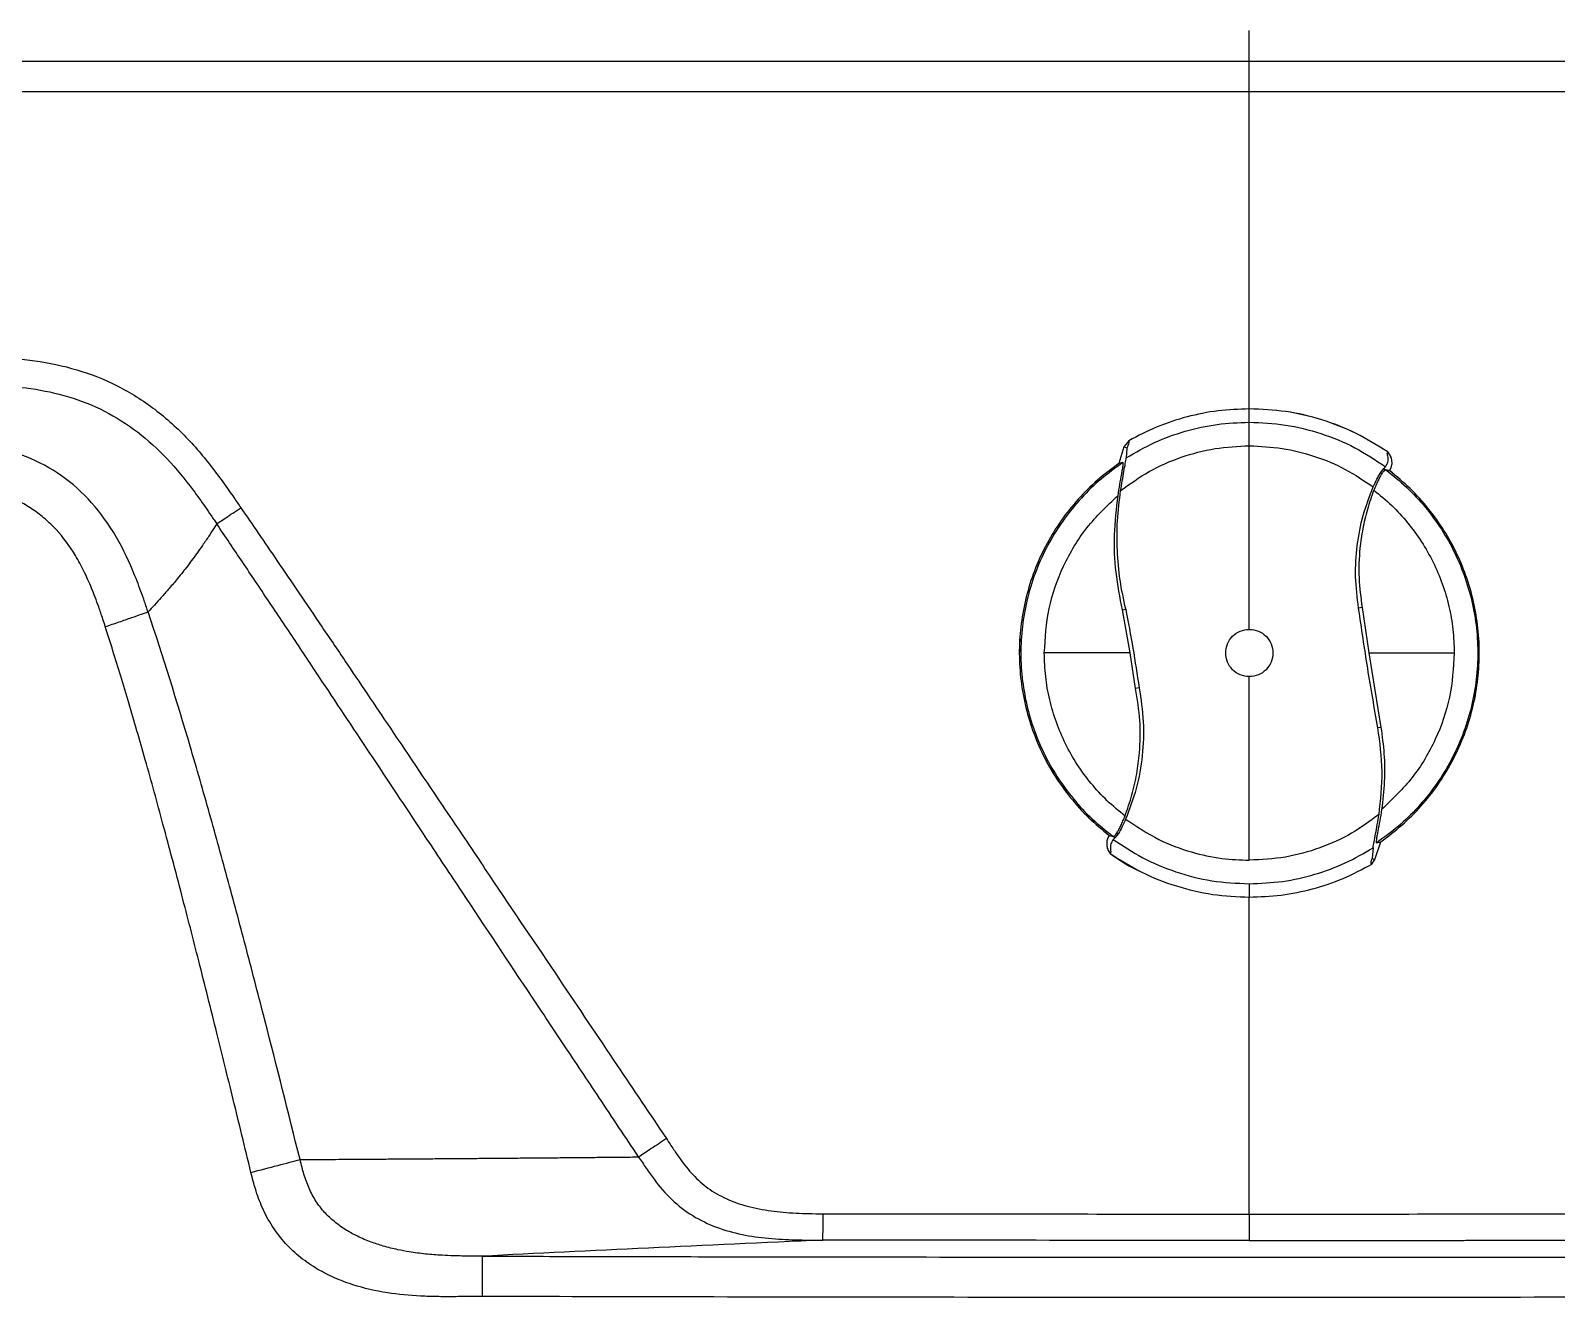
# Model space of a CAD drawing. Extents: x -50 to 28, y -10 to 124.
# Drawn here: x -18.03 to -9.83, y 3.08 to 9.88 of the extents above; entities that cross this region are included whole.
import ezdxf

# ---------------------------------------------------------------- set-up
doc = ezdxf.new("R2010")
doc.units = 0
doc.header["$MEASUREMENT"] = 0
doc.layers.add('GEOMETRY', color=2, linetype='Continuous', lineweight=25)

# ---------------------------------------------------------------- blocks, each defined once
blk = doc.blocks.new('2026 EXCURSION-ENTICE')
at = {"layer": 'GEOMETRY'}
for p, q in [((0, -69.2112), (-13.2813, -69.2111)), ((12.8116, -69.2112), (0, -69.2111)), ((0, -69.3742), (-13.2813, -69.3742)), ((12.8116, -69.3742), (0, -69.3742)), ((0, -71.0758), (0, -69.3742)), ((-0.6742, -71.2797), (-0.7012, -71.3698)), ((-0.6742, -71.2797), (-0.7012, -71.3698)), ((-0.6742, -71.2797), (-0.7012, -71.3698)), ((-0.6474, -71.2468), (-0.6742, -71.2797)), ((-0.6474, -71.2468), (-0.6742, -71.2797)), ((-0.6474, -71.2468), (-0.6742, -71.2797)), ((-0.658, -71.2868), (-0.6742, -71.2797)), ((-0.658, -71.2868), (-0.6611, -71.3385)), ((-0.6784, -71.3643), (-0.7012, -71.3698)), ((0.7039, -71.4194), (0.7224, -71.3967)), ((0.7119, -71.4231), (0.7039, -71.4194)), ((0.7317, -71.3865), (0.7224, -71.3967)), ((0.7224, -71.3967), (0.7306, -71.4033)), ((0.7331, -71.4028), (0.7306, -71.4033)), ((0.7541, -71.4084), (0.7331, -71.4028)), ((-0.6812, -72.1544), (-0.6636, -72.1507)), ((-0.6404, -72.3864), (-0.6812, -72.1544)), ((0.6058, -72.1428), (0.5869, -72.1458)), ((0.6058, -72.1428), (0.6423, -72.3864)), ((-0.6404, -72.3864), (-1.1008, -72.3864)), ((-0.6109, -72.5763), (-0.6404, -72.3864)), ((0.6423, -72.3864), (0.7067, -72.7857)), ((0.6423, -72.3864), (1.1007, -72.3864)), ((-0.5918, -72.573), (-0.6109, -72.5763)), ((0.7067, -72.7857), (0.6905, -72.7884)), ((-0.7524, -73.3658), (-0.7312, -73.3715)), ((-0.7311, -73.3716), (-0.7312, -73.3715)), ((-0.722, -73.379), (-0.7311, -73.3716)), ((-0.7302, -73.3875), (-0.722, -73.379)), ((-0.7025, -73.3553), (-0.722, -73.379)), ((-0.7105, -73.3515), (-0.7025, -73.3553)), ((0.6748, -73.4958), (0.7055, -73.4001)), ((0.6748, -73.4958), (0.7055, -73.4001)), ((0.6748, -73.4958), (0.7055, -73.4001)), ((0.6824, -73.4059), (0.7055, -73.4001)), ((0.6574, -73.5203), (0.6748, -73.4958)), ((0.6574, -73.5203), (0.6748, -73.4958)), ((0.6574, -73.5203), (0.6748, -73.4958)), ((0.6644, -73.4323), (0.6599, -73.4893)), ((0.6599, -73.4893), (0.6748, -73.4958)), ((0, -75.3987), (0, -73.6971))]:
    blk.add_line(p, q, dxfattribs=at)
for points, knots in [([(36.859, -38.9849), (36.859, -39.1601), (36.8591, -39.5103), (36.8593, -40.039), (36.8594, -40.5966), (36.8592, -41.3762), (36.8582, -42.3506), (36.8546, -43.9082), (36.8459, -45.8228), (36.8211, -48.9716), (36.7687, -52.8028), (36.6782, -56.6739), (36.5793, -59.6826), (36.498, -61.6773), (36.4198, -63.3015), (36.3532, -64.5225), (36.2863, -65.6052), (36.2128, -66.6603), (36.1256, -67.7452), (36.0353, -68.704), (35.9702, -69.3147), (35.938, -69.6017), (35.9245, -69.72), (35.9134, -69.8153), (35.9044, -69.8922), (35.8957, -69.9652), (35.8668, -70.2043), (35.7959, -70.6027), (35.6624, -71.0661), (35.5275, -71.4268), (35.4124, -71.6919), (35.2839, -71.9507), (35.0948, -72.2862), (34.8262, -72.6867), (34.4561, -73.1312), (34.0419, -73.5351), (33.5881, -73.894), (33.0997, -74.204), (32.5818, -74.4619), (32.1302, -74.6311), (31.7601, -74.7379), (31.5256, -74.7926), (31.3365, -74.829), (31.2181, -74.8487), (31.1227, -74.8626), (31.0568, -74.8714), (30.9851, -74.8801), (30.8422, -74.897), (30.6224, -74.9225), (30.2429, -74.9647), (29.7647, -75.0147), (29.1928, -75.0698), (28.6148, -75.1212), (27.8626, -75.1829), (26.8993, -75.2532), (25.7598, -75.3251), (24.5917, -75.3901), (22.8776, -75.4755), (20.5076, -75.5731), (17.4277, -75.6693), (14.5384, -75.7352), (11.889, -75.7797), (10.0384, -75.8028), (8.5327, -75.8173), (7.4415, -75.826), (6.2733, -75.8332), (4.7452, -75.8399), (3.2084, -75.8437), (1.6666, -75.8458), (0.4924, -75.8466), (-0.6922, -75.8465), (-1.8657, -75.8457), (-3.0039, -75.844), (-3.7508, -75.8421), (-4.1184, -75.8412)], [0, 0, 0, 0, 0.007135, 0.014269, 0.02154, 0.029849, 0.046032, 0.061236, 0.093305, 0.124037, 0.189519, 0.249403, 0.281787, 0.312156, 0.330735, 0.348033, 0.361973, 0.37493, 0.391119, 0.406315, 0.414161, 0.41614, 0.418084, 0.419011, 0.420045, 0.421239, 0.422007, 0.429856, 0.437694, 0.441616, 0.445539, 0.449461, 0.453383, 0.461225, 0.469067, 0.476909, 0.484751, 0.492594, 0.500437, 0.50828, 0.512202, 0.516124, 0.518085, 0.520047, 0.521015, 0.52201, 0.522757, 0.523955, 0.527873, 0.531772, 0.53951, 0.547462, 0.55518, 0.563151, 0.578208, 0.59453, 0.609664, 0.62587, 0.664452, 0.706296, 0.751407, 0.782189, 0.814248, 0.826805, 0.843537, 0.858702, 0.8744, 0.905792, 0.921312, 0.937214, 0.953632, 0.969569, 0.985025, 1, 1, 1, 1]), ([(-4.1178, -75.6249), (-3.9253, -75.6254), (-3.7327, -75.6259), (-3.3474, -75.6268), (-3.1547, -75.6272), (-2.7691, -75.6279), (-2.5763, -75.6282), (-2.1908, -75.6288), (-1.9982, -75.629), (-1.0354, -75.6301), (-0.2652, -75.6303), (0.6975, -75.6301), (0.8901, -75.63), (1.2752, -75.6297), (1.4677, -75.6296), (1.853, -75.6292), (2.0459, -75.629), (2.4322, -75.6284), (2.6255, -75.6281), (3.0115, -75.6274), (3.2041, -75.6271), (3.5891, -75.6262), (3.7817, -75.6258), (4.3593, -75.6243), (4.7442, -75.6231), (5.3224, -75.6209), (5.5151, -75.6201), (5.9002, -75.6184), (6.0927, -75.6175), (6.4777, -75.6154), (6.6703, -75.6143), (6.959, -75.6126), (7.0553, -75.6119), (7.1756, -75.6111), (7.1998, -75.611), (7.2466, -75.6107), (7.2692, -75.6105), (7.3117, -75.6102), (7.3316, -75.6101), (7.3686, -75.6098), (7.3856, -75.6097), (7.4334, -75.6094), (7.4606, -75.6092), (7.5148, -75.6088), (7.542, -75.6086), (7.59, -75.6082), (7.6071, -75.6081), (7.6442, -75.6078), (7.6641, -75.6077), (7.7068, -75.6074), (7.7294, -75.6072), (7.7764, -75.6068), (7.8006, -75.6067), (8.0172, -75.605), (8.2097, -75.6034), (8.7872, -75.5985), (9.1723, -75.5948), (10.3279, -75.5828), (11.0987, -75.5732), (12.6407, -75.5507), (13.4118, -75.5378), (14.9534, -75.5081), (15.7237, -75.4914), (17.2635, -75.4535), (18.033, -75.4324), (19.5719, -75.385), (20.3412, -75.3587), (21.495, -75.3146), (21.8796, -75.2991), (22.6482, -75.2664), (23.032, -75.2492), (23.6077, -75.222), (23.7997, -75.2127), (24.1837, -75.1936), (24.3759, -75.1837), (24.664, -75.1686), (24.7596, -75.1635), (24.9504, -75.1531), (25.0459, -75.1479), (25.2378, -75.1372), (25.3339, -75.1318), (25.5259, -75.1208), (25.6219, -75.1152), (26.4857, -75.064), (27.2529, -75.0129), (28.4019, -74.9222), (28.7847, -74.8896), (29.3583, -74.8365), (29.5494, -74.8181), (29.836, -74.7893), (29.9792, -74.7747), (30.1462, -74.757), (30.2297, -74.7481), (30.2655, -74.7442), (30.2894, -74.7416), (30.3014, -74.7403), (30.325, -74.7377), (30.3361, -74.7365), (30.3529, -74.7347), (30.3643, -74.7334), (30.3762, -74.7321), (30.406, -74.7288), (30.4299, -74.7262), (30.5017, -74.7182), (30.5493, -74.7129), (30.6447, -74.7021), (30.6923, -74.6966), (30.7878, -74.6855), (30.8355, -74.68), (30.8951, -74.6729), (30.9071, -74.6715), (30.9305, -74.6687), (30.942, -74.6674), (30.9652, -74.6646), (30.977, -74.6632), (31.0004, -74.6604), (31.012, -74.6589), (31.0467, -74.6545), (31.0696, -74.6515), (31.1154, -74.6451), (31.1383, -74.6418), (31.2528, -74.6243), (31.3439, -74.6079), (31.6159, -74.5518), (31.7952, -74.5051), (32.1482, -74.3933), (32.3218, -74.3283), (32.831, -74.1068), (33.1553, -73.9238), (33.759, -73.4952), (34.0386, -73.2495), (34.5412, -72.7058), (34.7642, -72.4078), (35.1442, -71.7724), (35.3012, -71.4349), (35.4822, -70.9098), (35.5334, -70.7317), (35.5963, -70.4612), (35.615, -70.3706), (35.6394, -70.2339), (35.6469, -70.1882), (35.6574, -70.1193), (35.6607, -70.0965), (35.6671, -70.0507), (35.6701, -70.0278), (35.6759, -69.9815), (35.6787, -69.9581), (35.6844, -69.9107), (35.6872, -69.8868), (35.6956, -69.8152), (35.7012, -69.7676), (35.7177, -69.6246), (35.7285, -69.5293), (35.7603, -69.2431), (35.7807, -69.0523), (35.8784, -68.0973), (35.944, -67.3315), (36.0296, -66.1816), (36.056, -65.7981), (36.1053, -65.0309), (36.1283, -64.647), (36.1934, -63.4948), (36.2318, -62.7256), (36.3016, -61.1874), (36.3328, -60.4185), (36.3893, -58.88), (36.4145, -58.1107), (36.4599, -56.5735), (36.4801, -55.8054), (36.5162, -54.2697), (36.5321, -53.5018), (36.5603, -51.965), (36.5725, -51.1959), (36.5884, -50.0413), (36.5933, -49.6563), (36.6023, -48.8865), (36.6064, -48.5015), (36.6139, -47.7315), (36.6173, -47.3466), (36.6234, -46.5761), (36.6261, -46.1905), (36.6308, -45.4198), (36.6329, -45.0349), (36.6364, -44.2646), (36.6379, -43.879), (36.6402, -43.1081), (36.6411, -42.7231), (36.6424, -41.953), (36.6427, -41.5679), (36.643, -40.9903), (36.643, -40.7977), (36.6431, -40.5089), (36.6431, -40.4126), (36.643, -40.2682), (36.643, -40.22), (36.643, -40.1479), (36.643, -40.1242), (36.643, -40.0785), (36.643, -40.0566), (36.643, -40.0149), (36.643, -39.9951), (36.643, -39.9572), (36.643, -39.9391), (36.643, -39.886), (36.643, -39.8521), (36.6429, -39.7974), (36.6429, -39.7784), (36.6429, -39.7387), (36.6429, -39.7178), (36.6429, -39.6739), (36.6429, -39.6509), (36.6429, -39.6037), (36.6429, -39.5795), (36.6428, -39.5073), (36.6428, -39.4594), (36.6428, -39.3644), (36.6428, -39.3173), (36.6428, -39.2232), (36.6428, -39.176), (36.6428, -39.081), (36.6427, -39.0331), (36.6427, -38.9849)], [0, 0, 0, 0, 0.007812, 0.007812, 0.015625, 0.015625, 0.023437, 0.023437, 0.03125, 0.03125, 0.0625, 0.0625, 0.070312, 0.070312, 0.078125, 0.078125, 0.085937, 0.085937, 0.09375, 0.09375, 0.101562, 0.101562, 0.109375, 0.109375, 0.125, 0.125, 0.132812, 0.132812, 0.140625, 0.140625, 0.148437, 0.148437, 0.152344, 0.152344, 0.15332, 0.15332, 0.154297, 0.154297, 0.155273, 0.155273, 0.15625, 0.15625, 0.158203, 0.158203, 0.160156, 0.160156, 0.161133, 0.161133, 0.162109, 0.162109, 0.163086, 0.163086, 0.164062, 0.164062, 0.171875, 0.171875, 0.1875, 0.1875, 0.21875, 0.21875, 0.25, 0.25, 0.28125, 0.28125, 0.3125, 0.3125, 0.34375, 0.34375, 0.359375, 0.359375, 0.375, 0.375, 0.382812, 0.382812, 0.390625, 0.390625, 0.394531, 0.394531, 0.398437, 0.398437, 0.402344, 0.402344, 0.40625, 0.40625, 0.4375, 0.4375, 0.453125, 0.453125, 0.460937, 0.460937, 0.464844, 0.466797, 0.467773, 0.468262, 0.468262, 0.46875, 0.46875, 0.469238, 0.469238, 0.469482, 0.469727, 0.469727, 0.470703, 0.470703, 0.472656, 0.472656, 0.474609, 0.474609, 0.476562, 0.476562, 0.477051, 0.477051, 0.477539, 0.477539, 0.478027, 0.478027, 0.478516, 0.478516, 0.479492, 0.479492, 0.480469, 0.480469, 0.484375, 0.484375, 0.492187, 0.492187, 0.5, 0.5, 0.515625, 0.515625, 0.53125, 0.53125, 0.546875, 0.546875, 0.5625, 0.5625, 0.570312, 0.570312, 0.574219, 0.574219, 0.576172, 0.576172, 0.577148, 0.577148, 0.578125, 0.578125, 0.579102, 0.579102, 0.580078, 0.580078, 0.582031, 0.582031, 0.585937, 0.585937, 0.59375, 0.59375, 0.625, 0.625, 0.640625, 0.640625, 0.65625, 0.65625, 0.6875, 0.6875, 0.71875, 0.71875, 0.75, 0.75, 0.78125, 0.78125, 0.8125, 0.8125, 0.84375, 0.84375, 0.859375, 0.859375, 0.875, 0.875, 0.890625, 0.890625, 0.90625, 0.90625, 0.921875, 0.921875, 0.9375, 0.9375, 0.953125, 0.953125, 0.96875, 0.96875, 0.976562, 0.976562, 0.980469, 0.980469, 0.982422, 0.982422, 0.983398, 0.983398, 0.984375, 0.984375, 0.985352, 0.985352, 0.986328, 0.986328, 0.988281, 0.988281, 0.989258, 0.989258, 0.990234, 0.990234, 0.991211, 0.991211, 0.992187, 0.992187, 0.994141, 0.994141, 0.996094, 0.996094, 0.998047, 0.998047, 1, 1, 1, 1]), ([(0, -75.5402), (0.1792, -75.5402), (0.448, -75.5402), (0.7393, -75.5401), (0.8625, -75.54), (0.8961, -75.54), (0.9185, -75.54), (0.9296, -75.54), (0.9525, -75.54), (0.9644, -75.54), (0.9894, -75.54), (1.0026, -75.5399), (1.0433, -75.5399), (1.072, -75.5399), (1.1119, -75.5399), (1.1247, -75.5399), (1.149, -75.5399), (1.1606, -75.5398), (1.1943, -75.5398), (1.2166, -75.5398), (1.2838, -75.5398), (1.3286, -75.5397), (1.463, -75.5396), (1.5525, -75.5395), (1.8211, -75.5393), (2.0001, -75.5391), (2.5378, -75.5383), (2.8965, -75.5377), (3.4341, -75.5366), (3.6135, -75.5362), (3.9727, -75.5353), (4.1525, -75.5349), (4.5118, -75.5338), (4.6913, -75.5332), (5.0498, -75.532), (5.229, -75.5313), (5.5882, -75.5299), (5.7681, -75.5291), (6.1277, -75.5273), (6.3074, -75.5264), (6.666, -75.5244), (6.8452, -75.5233), (7.0469, -75.522), (7.0693, -75.5219), (7.1141, -75.5216), (7.1363, -75.5214), (7.2021, -75.521), (7.2446, -75.5207), (7.3082, -75.5203), (7.3294, -75.5201), (7.3724, -75.5198), (7.3942, -75.5197), (7.4384, -75.5194), (7.4608, -75.5192), (7.5056, -75.5189), (7.8865, -75.5162), (8.2674, -75.5131), (9.3431, -75.5035), (10.0607, -75.4958), (11.4966, -75.4778), (12.215, -75.4674), (13.6516, -75.4435), (14.3698, -75.4299), (15.8054, -75.3994), (16.5228, -75.3824), (17.4189, -75.3587), (17.5982, -75.3538), (17.867, -75.3463), (17.9566, -75.3438), (18.091, -75.3399), (18.1358, -75.3386), (18.2247, -75.336), (18.2689, -75.3347), (18.357, -75.3322), (18.401, -75.3308), (18.4894, -75.3282), (18.5339, -75.3269), (18.6233, -75.3242), (18.6681, -75.3228), (18.7577, -75.3201), (18.9817, -75.3132), (19.2057, -75.3061), (20.1017, -75.2769), (20.8184, -75.2512), (22.2516, -75.1942), (22.9682, -75.1629), (24.0427, -75.1108), (24.4008, -75.0926), (25.1172, -75.0542), (25.4754, -75.034), (26.5497, -74.9695), (27.2658, -74.9214), (28.697, -74.8089), (29.4122, -74.7445), (30.1489, -74.6662), (30.1712, -74.6639), (30.2159, -74.6591), (30.2384, -74.6566), (30.2834, -74.6518), (30.3057, -74.6493), (30.3503, -74.6445), (30.3727, -74.642), (30.4173, -74.6371), (30.4396, -74.6346), (30.4844, -74.6296), (30.507, -74.6271), (30.5522, -74.622), (30.5749, -74.6194), (30.6199, -74.6143), (30.6423, -74.6118), (30.7092, -74.6041), (30.7541, -74.5989), (30.8098, -74.5924), (30.8211, -74.5911), (30.843, -74.5885), (30.8535, -74.5873), (30.8747, -74.5848), (30.8856, -74.5835), (30.9078, -74.5808), (30.919, -74.5795), (30.9413, -74.5769), (30.9525, -74.5756), (30.9694, -74.5735), (30.9751, -74.5728), (30.9863, -74.5715), (30.9917, -74.5708), (31.0025, -74.5695), (31.0079, -74.5688), (31.0192, -74.5673), (31.0249, -74.5666), (31.042, -74.5644), (31.0534, -74.5629), (31.1105, -74.5551), (31.1562, -74.5482), (31.3833, -74.5111), (31.5635, -74.4719), (31.9187, -74.3749), (32.0938, -74.3171), (32.6087, -74.1167), (32.9379, -73.947), (33.5537, -73.5428), (33.8403, -73.3084), (34.3585, -72.7849), (34.5901, -72.4959), (34.988, -71.876), (35.1543, -71.5451), (35.3495, -71.0283), (35.4055, -70.8527), (35.4639, -70.63), (35.475, -70.5853), (35.4961, -70.4956), (35.506, -70.4506), (35.5246, -70.3607), (35.5333, -70.3158), (35.5495, -70.2257), (35.5571, -70.1805), (35.571, -70.0895), (35.5774, -70.0435), (35.5889, -69.9527), (35.5941, -69.908), (35.6099, -69.7744), (35.6203, -69.6851), (35.6355, -69.5513), (35.6405, -69.5067), (35.6505, -69.4173), (35.6555, -69.3724), (35.6701, -69.2385), (35.6797, -69.1493), (35.7644, -68.3456), (35.8284, -67.6302), (35.9122, -66.5566), (35.9381, -66.1986), (35.9867, -65.4821), (36.0093, -65.1241), (36.0521, -64.4078), (36.0722, -64.0494), (36.1104, -63.3324), (36.1286, -62.9738), (36.1631, -62.2567), (36.1796, -61.8983), (36.2031, -61.3607), (36.2107, -61.1816), (36.2219, -60.9129), (36.2255, -60.8233), (36.2328, -60.6445), (36.2364, -60.5551), (36.247, -60.2868), (36.2539, -60.1076), (36.2674, -59.7492), (36.274, -59.5701), (36.2932, -59.0326), (36.3054, -58.6743), (36.3403, -57.5997), (36.3611, -56.8835), (36.4178, -54.7343), (36.4476, -53.3003), (36.4832, -51.1495), (36.4935, -50.4326), (36.5069, -49.3572), (36.5111, -48.9987), (36.5187, -48.2819), (36.5222, -47.9237), (36.5285, -47.2071), (36.5314, -46.8486), (36.5365, -46.1316), (36.5388, -45.7732), (36.5448, -44.6977), (36.5478, -43.9808), (36.5517, -42.5469), (36.5527, -41.8297), (36.5531, -40.9333), (36.5531, -40.754), (36.5531, -40.4852), (36.5531, -40.3956), (36.5531, -40.2611), (36.5531, -40.1939), (36.5531, -40.1155), (36.5531, -40.0819), (36.5531, -40.0595), (36.553, -40.0483), (36.553, -40.026), (36.553, -40.0151), (36.553, -39.9938), (36.553, -39.9835), (36.553, -39.9533), (36.553, -39.9343), (36.553, -39.8962), (36.553, -39.877), (36.553, -39.8462), (36.553, -39.8356), (36.553, -39.8139), (36.553, -39.8028), (36.553, -39.7021), (36.5529, -39.6121), (36.5528, -39.3433), (36.5528, -39.1641), (36.5528, -38.9849)], [0, 0, 0, 0, 0.007812, 0.011719, 0.012695, 0.013184, 0.013184, 0.013672, 0.013672, 0.01416, 0.01416, 0.014648, 0.014648, 0.015625, 0.015625, 0.016113, 0.016113, 0.016602, 0.016602, 0.017578, 0.017578, 0.019531, 0.019531, 0.023437, 0.023437, 0.03125, 0.03125, 0.046875, 0.046875, 0.054687, 0.054687, 0.0625, 0.0625, 0.070312, 0.070312, 0.078125, 0.078125, 0.085937, 0.085937, 0.09375, 0.09375, 0.101562, 0.101562, 0.102539, 0.102539, 0.103516, 0.103516, 0.105469, 0.105469, 0.106445, 0.106445, 0.107422, 0.107422, 0.108398, 0.108398, 0.109375, 0.125, 0.125, 0.15625, 0.15625, 0.1875, 0.1875, 0.21875, 0.21875, 0.25, 0.25, 0.257812, 0.257812, 0.261719, 0.261719, 0.263672, 0.263672, 0.265625, 0.265625, 0.267578, 0.267578, 0.269531, 0.269531, 0.271484, 0.271484, 0.273437, 0.28125, 0.28125, 0.3125, 0.3125, 0.34375, 0.34375, 0.359375, 0.359375, 0.375, 0.375, 0.40625, 0.40625, 0.4375, 0.4375, 0.438477, 0.438477, 0.439453, 0.439453, 0.44043, 0.44043, 0.441406, 0.441406, 0.442383, 0.442383, 0.443359, 0.443359, 0.444336, 0.444336, 0.445312, 0.445312, 0.447266, 0.447266, 0.447754, 0.447754, 0.448242, 0.448242, 0.44873, 0.44873, 0.449219, 0.449219, 0.449707, 0.449707, 0.449951, 0.449951, 0.450195, 0.450195, 0.450439, 0.450439, 0.450684, 0.450684, 0.451172, 0.451172, 0.453125, 0.453125, 0.460937, 0.460937, 0.46875, 0.46875, 0.484375, 0.484375, 0.5, 0.5, 0.515625, 0.515625, 0.53125, 0.53125, 0.539062, 0.539062, 0.541016, 0.541016, 0.542969, 0.542969, 0.544922, 0.544922, 0.546875, 0.546875, 0.548828, 0.548828, 0.550781, 0.550781, 0.554687, 0.554687, 0.556641, 0.556641, 0.558594, 0.558594, 0.5625, 0.5625, 0.59375, 0.59375, 0.609375, 0.609375, 0.625, 0.625, 0.640625, 0.640625, 0.65625, 0.65625, 0.671875, 0.671875, 0.679687, 0.679687, 0.683594, 0.683594, 0.6875, 0.6875, 0.695312, 0.695312, 0.703125, 0.703125, 0.71875, 0.71875, 0.75, 0.75, 0.8125, 0.8125, 0.84375, 0.84375, 0.859375, 0.859375, 0.875, 0.875, 0.890625, 0.890625, 0.90625, 0.90625, 0.9375, 0.9375, 0.96875, 0.96875, 0.976562, 0.976562, 0.980469, 0.980469, 0.982422, 0.983398, 0.983887, 0.983887, 0.984375, 0.984375, 0.984863, 0.984863, 0.985352, 0.985352, 0.986328, 0.986328, 0.987305, 0.987305, 0.987793, 0.987793, 0.988281, 0.988281, 0.992187, 0.992187, 1, 1, 1, 1]), ([(0, -75.3987), (0.2546, -75.3986), (0.7583, -75.3986), (1.5055, -75.3981), (2.2358, -75.3973), (2.9494, -75.3961), (3.6462, -75.3946), (4.4807, -75.3924), (5.4254, -75.3892), (6.8564, -75.3824), (9.4051, -75.3639), (12.9887, -75.3192), (16.5955, -75.2428), (19.4037, -75.1604), (21.1985, -75.0958), (22.6093, -75.0369), (23.6958, -74.9868), (24.764, -74.9324), (25.851, -74.8709), (26.9115, -74.8032), (27.994, -74.7242), (29.052, -74.6347), (29.9445, -74.547), (30.5115, -74.4845), (30.7787, -74.4535), (30.9111, -74.438), (31.0462, -74.4216), (31.2232, -74.395), (31.4433, -74.3531), (31.7915, -74.2678), (32.2175, -74.1271), (32.7083, -73.9058), (33.1733, -73.6344), (33.6073, -73.3159), (34.0055, -72.9536), (34.3637, -72.5517), (34.6778, -72.1145), (34.9445, -71.6469), (35.1247, -71.236), (35.2426, -70.8974), (35.3175, -70.6395), (35.3788, -70.378), (35.4145, -70.1802), (35.4339, -70.0473), (35.4422, -69.9853), (35.4503, -69.9183), (35.4611, -69.8273), (35.4747, -69.7114), (35.4951, -69.5337), (35.5197, -69.313), (35.5761, -68.7886), (35.6544, -67.9854), (35.7444, -66.9138), (35.8228, -65.8309), (35.8899, -64.7694), (35.9503, -63.6952), (36.0045, -62.6262), (36.0543, -61.5398), (36.113, -60.128), (36.1772, -58.3323), (36.2593, -55.5246), (36.335, -51.9217), (36.3793, -48.3521), (36.4003, -45.4277), (36.4092, -43.2772), (36.4116, -41.4711), (36.4116, -40.2241), (36.4113, -39.5149), (36.4113, -39.1642), (36.4112, -38.9849)], [0, 0, 0, 0, 0.011101, 0.021959, 0.032572, 0.042941, 0.053066, 0.062947, 0.079322, 0.094251, 0.125331, 0.190435, 0.250486, 0.282601, 0.312909, 0.328779, 0.344158, 0.360326, 0.375407, 0.391619, 0.406655, 0.422722, 0.437903, 0.445751, 0.447588, 0.449629, 0.451566, 0.453521, 0.457428, 0.461331, 0.46914, 0.47695, 0.484759, 0.492568, 0.500376, 0.508185, 0.515994, 0.523803, 0.531611, 0.535517, 0.539423, 0.543317, 0.547218, 0.548183, 0.549172, 0.549945, 0.551125, 0.553168, 0.555032, 0.55892, 0.562849, 0.578024, 0.5941, 0.609728, 0.625356, 0.640468, 0.65663, 0.672021, 0.68788, 0.71823, 0.75035, 0.810334, 0.87533, 0.905972, 0.937827, 0.969083, 0.984709, 0.992188, 1, 1, 1, 1]), ([(0, -69.3742), (0, -69.3412), (0, -69.3082), (0, -69.2512), (0, -69.2273), (0, -69.2112)], [0, 0, 0, 0, 0.5, 0.5, 1, 1, 1, 1]), ([(-6.9524, -70.7973), (-6.9325, -70.7974), (-6.8989, -70.7974), (-6.8293, -70.7976), (-6.7427, -70.7992), (-6.6323, -70.8051), (-6.4823, -70.8211), (-6.2935, -70.8602), (-6.0747, -70.9461), (-5.8729, -71.073), (-5.7253, -71.2075), (-5.62, -71.3265), (-5.5472, -71.4193), (-5.4924, -71.4953), (-5.4491, -71.5577), (-5.428, -71.5884), (-5.4156, -71.6063)], [0, 0, 0, 0, 0.032587, 0.054757, 0.11371, 0.173905, 0.235114, 0.359901, 0.487299, 0.616611, 0.746754, 0.81164, 0.875926, 0.939188, 0.964442, 1, 1, 1, 1]), ([(-6.9524, -70.9467), (-6.9444, -70.9467), (-6.9374, -70.9467), (-6.9261, -70.9467), (-6.9222, -70.9467), (-6.914, -70.9467), (-6.9096, -70.9467), (-6.8879, -70.9468), (-6.8706, -70.9469), (-6.8186, -70.9474), (-6.7839, -70.948), (-6.68, -70.952), (-6.6109, -70.9573), (-6.4743, -70.9768), (-6.4067, -70.9911), (-6.2746, -71.0308), (-6.2102, -71.0563), (-6.0863, -71.1193), (-6.0269, -71.1568), (-5.9144, -71.2428), (-5.8615, -71.2912), (-5.762, -71.3965), (-5.7155, -71.4533), (-5.6493, -71.542), (-5.6279, -71.5722), (-5.5961, -71.6179), (-5.5856, -71.6332), (-5.5699, -71.6562), (-5.5647, -71.6639), (-5.5569, -71.6754), (-5.5542, -71.6793), (-5.5492, -71.6867), (-5.5471, -71.6899), (-5.5448, -71.6932)], [0, 0, 0, 0, 0.015625, 0.015625, 0.023438, 0.023438, 0.03125, 0.03125, 0.0625, 0.0625, 0.125, 0.125, 0.25, 0.25, 0.375, 0.375, 0.5, 0.5, 0.625, 0.625, 0.75, 0.75, 0.875, 0.875, 0.9375, 0.9375, 0.96875, 0.96875, 0.984375, 0.984375, 0.992188, 0.992188, 1, 1, 1, 1]), ([(0, -71.0758), (-0.0561, -71.0778), (-0.1688, -71.082), (-0.3352, -71.1161), (-0.497, -71.1686), (-0.5974, -71.2208), (-0.6474, -71.2468)], [0, 0, 0, 0, 0.248352, 0.499192, 0.750442, 1, 1, 1, 1]), ([(0, -71.0758), (-0.0561, -71.0778), (-0.1688, -71.082), (-0.3352, -71.1161), (-0.497, -71.1686), (-0.5974, -71.2208), (-0.6474, -71.2468)], [0, 0, 0, 0, 0.248352, 0.499192, 0.750442, 1, 1, 1, 1]), ([(0, -71.0758), (-0.0561, -71.0778), (-0.1688, -71.082), (-0.3352, -71.1161), (-0.497, -71.1686), (-0.5974, -71.2208), (-0.6474, -71.2468)], [0, 0, 0, 0, 0.248352, 0.499192, 0.750442, 1, 1, 1, 1]), ([(0.7437, -71.3072), (0.688, -71.2723), (0.5761, -71.202), (0.3903, -71.1307), (0.1971, -71.0842), (0.0654, -71.0786), (0, -71.0758)], [0, 0, 0, 0, 0.249041, 0.500628, 0.751895, 1, 1, 1, 1]), ([(0.7437, -71.3072), (0.6881, -71.2723), (0.5763, -71.2022), (0.3907, -71.1308), (0.1974, -71.0843), (0.0655, -71.0786), (0, -71.0758)], [0, 0, 0, 0, 0.248573, 0.5, 0.751427, 1, 1, 1, 1]), ([(0.7437, -71.3072), (0.6881, -71.2723), (0.5763, -71.2022), (0.3907, -71.1308), (0.1974, -71.0843), (0.0655, -71.0786), (0, -71.0758)], [0, 0, 0, 0, 0.248573, 0.5, 0.751427, 1, 1, 1, 1]), ([(-0.6611, -71.3385), (-0.6109, -71.3096), (-0.5101, -71.2515), (-0.345, -71.1927), (-0.1741, -71.1544), (-0.0578, -71.1497), (0, -71.1474)], [0, 0, 0, 0, 0.248804, 0.50006, 0.751286, 1, 1, 1, 1]), ([(0, -71.274), (0, -71.26), (0, -71.2317), (0, -71.1957), (0, -71.166), (0, -71.1535), (0, -71.1474)], [0, 0, 0, 0, 0.247145, 0.5, 0.752855, 1, 1, 1, 1]), ([(0, -71.1474), (0.0648, -71.1503), (0.1953, -71.1562), (0.3862, -71.2044), (0.5688, -71.2782), (0.6776, -71.3506), (0.7317, -71.3865)], [0, 0, 0, 0, 0.248367, 0.49991, 0.751498, 1, 1, 1, 1]), ([(-5.9138, -72.1661), (-5.9152, -72.162), (-5.9165, -72.1581), (-5.9196, -72.149), (-5.9212, -72.1442), (-5.926, -72.1302), (-5.9292, -72.1208), (-5.9389, -72.0928), (-5.9455, -72.0742), (-5.9657, -72.0185), (-5.9799, -71.9817), (-6.0254, -71.8732), (-6.0598, -71.8034), (-6.1395, -71.6733), (-6.1848, -71.6131), (-6.2859, -71.5061), (-6.3416, -71.4593), (-6.4611, -71.3807), (-6.5248, -71.3488), (-6.657, -71.2992), (-6.7256, -71.2814), (-6.8646, -71.257), (-6.9352, -71.2504), (-7.0412, -71.2453), (-7.0766, -71.2444), (-7.1296, -71.2437), (-7.1472, -71.2436), (-7.1737, -71.2435), (-7.1825, -71.2435), (-7.1957, -71.2435), (-7.2001, -71.2435), (-7.2077, -71.2435), (-7.2111, -71.2435), (-7.2149, -71.2435)], [0, 0, 0, 0, 0.007812, 0.007812, 0.015625, 0.015625, 0.03125, 0.03125, 0.0625, 0.0625, 0.125, 0.125, 0.25, 0.25, 0.375, 0.375, 0.5, 0.5, 0.625, 0.625, 0.75, 0.75, 0.875, 0.875, 0.9375, 0.9375, 0.96875, 0.96875, 0.984375, 0.984375, 0.992188, 0.992188, 1, 1, 1, 1]), ([(-0.6911, -71.5148), (-0.6409, -71.4787), (-0.5398, -71.4061), (-0.3674, -71.3316), (-0.186, -71.2829), (-0.0617, -71.277), (0, -71.274)], [0, 0, 0, 0, 0.2483, 0.500086, 0.751828, 1, 1, 1, 1]), ([(-0.6474, -71.2468), (-0.6465, -71.2495), (-0.6447, -71.255), (-0.6535, -71.2762), (-0.658, -71.2868)], [0, 0, 0, 0, 0.497834, 1, 1, 1, 1]), ([(0, -72.2595), (0, -72.1476), (0, -71.9234), (0, -71.5922), (0, -71.38), (0, -71.274)], [0, 0, 0, 0, 0.333001, 0.666999, 1, 1, 1, 1]), ([(0, -71.274), (0.0591, -71.2767), (0.178, -71.2822), (0.3519, -71.3267), (0.518, -71.3951), (0.6165, -71.4619), (0.6655, -71.4951)], [0, 0, 0, 0, 0.2483281, 0.4999217, 0.7515552, 1, 1, 1, 1]), ([(-0.7012, -71.3698), (-0.7402, -71.3987), (-0.8181, -71.4564), (-0.9209, -71.5596), (-1.0119, -71.6732), (-1.0885, -71.797), (-1.1502, -71.9288), (-1.1959, -72.067), (-1.2252, -72.2096), (-1.2374, -72.3547), (-1.2327, -72.5002), (-1.2107, -72.6441), (-1.1722, -72.7845), (-1.1173, -72.9193), (-1.0471, -73.0469), (-0.9621, -73.165), (-0.8647, -73.2734), (-0.7898, -73.335), (-0.7524, -73.3658)], [0, 0, 0, 0, 0.062498, 0.125, 0.187496, 0.25, 0.312496, 0.375, 0.437496, 0.5, 0.562496, 0.625, 0.687496, 0.75, 0.812496, 0.875, 0.937498, 1, 1, 1, 1]), ([(-0.705, -71.5411), (-0.7017, -71.521), (-0.6953, -71.481), (-0.6866, -71.4338), (-0.6808, -71.4011), (-0.6776, -71.3809), (-0.6763, -71.3667), (-0.6777, -71.3651), (-0.6784, -71.3643)], [0, 0, 0, 0, 0.250111, 0.498282, 0.628768, 0.748941, 0.874468, 1, 1, 1, 1]), ([(-0.6911, -71.5148), (-0.6852, -71.4793), (-0.6763, -71.4261), (-0.665, -71.3673), (-0.6624, -71.3481), (-0.6611, -71.3385)], [0, 0, 0, 0, 0.500043, 0.749746, 1, 1, 1, 1]), ([(0.7317, -71.3865), (0.7364, -71.3781), (0.7458, -71.3614), (0.7467, -71.3365), (0.7387, -71.3126), (0.742, -71.309), (0.7437, -71.3072)], [0, 0, 0, 0, 0.2497956, 0.4998151, 0.7498489, 1, 1, 1, 1]), ([(0.7541, -71.4084), (0.758, -71.4004), (0.7661, -71.384), (0.7674, -71.3559), (0.7604, -71.3287), (0.7492, -71.3142), (0.7437, -71.3072)], [0, 0, 0, 0, 0.243253, 0.5, 0.756747, 1, 1, 1, 1]), ([(0.7541, -71.4084), (0.758, -71.4004), (0.7661, -71.384), (0.7674, -71.3559), (0.7604, -71.3287), (0.7492, -71.3142), (0.7437, -71.3072)], [0, 0, 0, 0, 0.243253, 0.5, 0.756747, 1, 1, 1, 1]), ([(0.6655, -71.4951), (0.6721, -71.4806), (0.6852, -71.4516), (0.6977, -71.4301), (0.7039, -71.4194)], [0, 0, 0, 0, 0.500043, 1, 1, 1, 1]), ([(0.7119, -71.4231), (0.7086, -71.4287), (0.702, -71.4396), (0.6908, -71.4614), (0.6795, -71.4856), (0.6724, -71.5033), (0.6688, -71.5122)], [0, 0, 0, 0, 0.250521, 0.49962, 0.749075, 1, 1, 1, 1]), ([(0.7055, -73.4001), (0.7442, -73.3712), (0.8216, -73.3134), (0.9237, -73.2101), (1.014, -73.0965), (1.09, -72.9729), (1.1513, -72.8414), (1.1965, -72.7035), (1.2255, -72.5613), (1.2374, -72.4167), (1.2325, -72.2716), (1.2106, -72.1282), (1.1721, -71.9883), (1.1174, -71.8539), (1.0475, -71.7267), (0.9628, -71.6089), (0.8659, -71.5007), (0.7914, -71.4392), (0.7541, -71.4084)], [0, 0, 0, 0, 0.062498, 0.125, 0.187495, 0.25, 0.312495, 0.375, 0.437495, 0.5, 0.562495, 0.625, 0.687495, 0.75, 0.812496, 0.875, 0.937498, 1, 1, 1, 1]), ([(0.7306, -71.4033), (0.7281, -71.4048), (0.7232, -71.4076), (0.7157, -71.418), (0.7119, -71.4231)], [0, 0, 0, 0, 0.500292, 1, 1, 1, 1]), ([(-6.1434, -72.2451), (-6.1477, -72.2319), (-6.1558, -72.2069), (-6.1677, -72.1715), (-6.1813, -72.1319), (-6.1972, -72.0882), (-6.2225, -72.0237), (-6.2559, -71.9484), (-6.3147, -71.8396), (-6.3845, -71.7442), (-6.4654, -71.666), (-6.5294, -71.6168), (-6.5985, -71.5755), (-6.6984, -71.5298), (-6.8082, -71.4997), (-6.9242, -71.4825), (-7.0179, -71.475), (-7.1153, -71.4719), (-7.1815, -71.4718), (-7.2149, -71.4718)], [0, 0, 0, 0, 0.028528, 0.054012, 0.076455, 0.114473, 0.149519, 0.218417, 0.283405, 0.403022, 0.458827, 0.513903, 0.5682, 0.623551, 0.738822, 0.800099, 0.864208, 0.931382, 1, 1, 1, 1]), ([(-0.6636, -72.1507), (-0.6747, -72.099), (-0.6971, -71.995), (-0.7109, -71.8357), (-0.7112, -71.6745), (-0.6979, -71.5683), (-0.6911, -71.5148)], [0, 0, 0, 0, 0.24506, 0.493184, 0.744719, 1, 1, 1, 1]), ([(0.5869, -72.1458), (0.5798, -72.0895), (0.5657, -71.9769), (0.5764, -71.8087), (0.6074, -71.6455), (0.6462, -71.5452), (0.6655, -71.4951)], [0, 0, 0, 0, 0.249781, 0.499284, 0.749502, 1, 1, 1, 1]), ([(0.6688, -71.5122), (0.6565, -71.5466), (0.6323, -71.6147), (0.6081, -71.7193), (0.5904, -71.8419), (0.5847, -71.9839), (0.5987, -72.0898), (0.6058, -72.1428)], [0, 0, 0, 0, 0.171239, 0.338361, 0.501805, 0.750337, 1, 1, 1, 1]), ([(-5.5448, -71.6932), (-5.5408, -71.6906), (-5.5346, -71.6864), (-5.5182, -71.6753), (-5.5081, -71.6685), (-5.485, -71.653), (-5.472, -71.6443), (-5.4446, -71.6258), (-5.4301, -71.6161), (-5.4156, -71.6063)], [0, 0, 0, 0, 0.25, 0.25, 0.5, 0.5, 0.75, 0.75, 1, 1, 1, 1]), ([(-5.4156, -71.6063), (-5.3845, -71.6518), (-5.3186, -71.7478), (-5.2149, -71.9001), (-5.1006, -72.0682), (-4.9758, -72.2523), (-4.8068, -72.5024), (-4.5728, -72.8493), (-4.3174, -73.2288), (-4.0201, -73.6707), (-3.7258, -74.1083), (-3.41, -74.5779), (-3.2182, -74.8628), (-3.13, -74.9939)], [0, 0, 0, 0, 0.0404238, 0.0855102, 0.1352594, 0.1896714, 0.2487464, 0.3568613, 0.4968409, 0.5845655, 0.7478657, 0.8839857, 1, 1, 1, 1]), ([(-0.6812, -72.1544), (-0.6944, -72.0875), (-0.7204, -71.955), (-0.729, -71.7484), (-0.7132, -71.6115), (-0.705, -71.5411)], [0, 0, 0, 0, 0.330937, 0.655474, 1, 1, 1, 1]), ([(-5.5448, -71.6932), (-5.5492, -71.7002), (-5.5582, -71.7146), (-5.5724, -71.7367), (-5.5877, -71.7599), (-5.6041, -71.7842), (-5.6254, -71.8152), (-5.6593, -71.8629), (-5.7055, -71.9245), (-5.7571, -71.9891), (-5.8025, -72.0431), (-5.8418, -72.0881), (-5.8779, -72.128), (-5.9021, -72.1537), (-5.9138, -72.1661)], [0, 0, 0, 0, 0.04555, 0.093313, 0.143294, 0.195493, 0.249913, 0.342536, 0.499894, 0.640511, 0.749934, 0.838921, 0.922279, 1, 1, 1, 1]), ([(-3.2792, -75.092), (-3.3498, -74.9864), (-3.4839, -74.7855), (-3.6745, -74.4996), (-3.9201, -74.1309), (-4.165, -73.7628), (-4.4498, -73.3344), (-4.7005, -72.9571), (-4.9366, -72.602), (-5.1236, -72.3211), (-5.2659, -72.108), (-5.4059, -71.8991), (-5.4988, -71.7614), (-5.5448, -71.6932)], [0, 0, 0, 0, 0.093302, 0.177357, 0.252388, 0.418688, 0.502057, 0.630196, 0.751384, 0.815295, 0.878023, 0.939586, 1, 1, 1, 1]), ([(-6.1434, -72.2451), (-6.1184, -72.2365), (-6.0933, -72.2279), (-6.0456, -72.2115), (-6.0229, -72.2037), (-5.9821, -72.1896), (-5.964, -72.1834), (-5.9339, -72.1731), (-5.922, -72.169), (-5.9138, -72.1661)], [0, 0, 0, 0, 0.25, 0.25, 0.5, 0.5, 0.75, 0.75, 1, 1, 1, 1]), ([(-5.0977, -75.1064), (-5.1601, -74.8555), (-5.2227, -74.6064), (-5.3186, -74.2333), (-5.3509, -74.1091), (-5.416, -73.8617), (-5.4489, -73.7385), (-5.5153, -73.4936), (-5.5489, -73.3717), (-5.6172, -73.129), (-5.6519, -73.008), (-5.7588, -72.6455), (-5.8333, -72.4049), (-5.9138, -72.1661)], [0, 0, 0, 0, 0.25, 0.25, 0.375, 0.375, 0.5, 0.5, 0.625, 0.625, 0.75, 0.75, 1, 1, 1, 1]), ([(-0.6636, -72.1507), (-0.6503, -72.2207), (-0.6238, -72.3607), (-0.6025, -72.5022), (-0.5918, -72.573)], [0, 0, 0, 0, 0.500074, 1, 1, 1, 1]), ([(0.6905, -72.7884), (0.6718, -72.6821), (0.6345, -72.4695), (0.6027, -72.2537), (0.5869, -72.1458)], [0, 0, 0, 0, 0.5, 1, 1, 1, 1]), ([(-5.3611, -75.1754), (-5.3773, -75.1085), (-5.409, -74.9776), (-5.4557, -74.786), (-5.5005, -74.6035), (-5.5619, -74.3556), (-5.6383, -74.0508), (-5.7344, -73.6766), (-5.8297, -73.3169), (-5.9106, -73.0228), (-5.9724, -72.8062), (-6.0162, -72.6565), (-6.0592, -72.5134), (-6.1012, -72.377), (-6.1296, -72.2884), (-6.1434, -72.2451)], [0, 0, 0, 0, 0.068116, 0.133142, 0.195079, 0.253926, 0.385759, 0.505764, 0.636, 0.753775, 0.807362, 0.858776, 0.908018, 0.955092, 1, 1, 1, 1]), ([(0, -73.4989), (0, -73.3929), (0, -73.1807), (0, -72.8495), (0, -72.6253), (0, -72.5134)], [0, 0, 0, 0, 0.3330014, 0.6669986, 1, 1, 1, 1]), ([(-0.6675, -73.2617), (-0.6543, -73.2243), (-0.6283, -73.1503), (-0.6032, -73.0363), (-0.586, -72.9029), (-0.583, -72.7483), (-0.6016, -72.6337), (-0.6109, -72.5763)], [0, 0, 0, 0, 0.1710795, 0.3379917, 0.5016347, 0.7503513, 1, 1, 1, 1]), ([(-0.5918, -72.573), (-0.5823, -72.6338), (-0.5633, -72.7554), (-0.5711, -72.9384), (-0.6022, -73.1159), (-0.6435, -73.2245), (-0.6641, -73.2789)], [0, 0, 0, 0, 0.249941, 0.49984, 0.749899, 1, 1, 1, 1]), ([(0.6966, -73.2538), (0.7052, -73.1766), (0.7225, -73.0223), (0.7012, -72.8664), (0.6905, -72.7884)], [0, 0, 0, 0, 0.5000002, 1, 1, 1, 1]), ([(0.7067, -72.7857), (0.7132, -72.8329), (0.7265, -72.9292), (0.7282, -73.0775), (0.7164, -73.177), (0.7104, -73.2273)], [0, 0, 0, 0, 0.321916, 0.657365, 1, 1, 1, 1]), ([(0.6966, -73.2538), (0.6483, -73.289), (0.5496, -73.361), (0.379, -73.4373), (0.1939, -73.4891), (0.0649, -73.4956), (0, -73.4989)], [0, 0, 0, 0, 0.238013, 0.486124, 0.741318, 1, 1, 1, 1]), ([(0.6644, -73.4323), (0.666, -73.4224), (0.6691, -73.4028), (0.6814, -73.3432), (0.6905, -73.2896), (0.6966, -73.2538)], [0, 0, 0, 0, 0.25021, 0.499946, 1, 1, 1, 1]), ([(0.7104, -73.2273), (0.7072, -73.2475), (0.7007, -73.2878), (0.6917, -73.3353), (0.6855, -73.3683), (0.682, -73.3888), (0.6803, -73.4034), (0.6817, -73.4051), (0.6824, -73.4059)], [0, 0, 0, 0, 0.25009, 0.498328, 0.629052, 0.748995, 0.874511, 1, 1, 1, 1]), ([(-0.7105, -73.3515), (-0.7072, -73.346), (-0.7006, -73.335), (-0.6895, -73.3131), (-0.6782, -73.2886), (-0.6711, -73.2707), (-0.6675, -73.2617)], [0, 0, 0, 0, 0.250509, 0.499601, 0.749067, 1, 1, 1, 1]), ([(-0.6641, -73.2789), (-0.6707, -73.2935), (-0.6838, -73.3227), (-0.6963, -73.3444), (-0.7025, -73.3553)], [0, 0, 0, 0, 0.500047, 1, 1, 1, 1]), ([(-0.6641, -73.2789), (-0.6057, -73.3176), (-0.4951, -73.3911), (-0.3177, -73.4568), (-0.1538, -73.493), (-0.0491, -73.497), (0, -73.4989)], [0, 0, 0, 0, 0.294824, 0.558622, 0.792852, 1, 1, 1, 1]), ([(-0.7524, -73.3658), (-0.7564, -73.3733), (-0.7645, -73.3886), (-0.767, -73.4152), (-0.762, -73.4413), (-0.7524, -73.4558), (-0.7477, -73.4629)], [0, 0, 0, 0, 0.243816, 0.5, 0.756184, 1, 1, 1, 1]), ([(-0.7524, -73.3658), (-0.7564, -73.3733), (-0.7645, -73.3886), (-0.767, -73.4152), (-0.762, -73.4413), (-0.7524, -73.4558), (-0.7477, -73.4629)], [0, 0, 0, 0, 0.243816, 0.5, 0.756184, 1, 1, 1, 1]), ([(-0.7302, -73.3875), (-0.7352, -73.3956), (-0.7453, -73.4119), (-0.747, -73.4361), (-0.7423, -73.4579), (-0.7459, -73.4612), (-0.7477, -73.4629)], [0, 0, 0, 0, 0.249937, 0.500151, 0.750267, 1, 1, 1, 1]), ([(-0.7311, -73.3716), (-0.7289, -73.3711), (-0.7246, -73.3701), (-0.7152, -73.3577), (-0.7105, -73.3515)], [0, 0, 0, 0, 0.500477, 1, 1, 1, 1]), ([(-0.7302, -73.3875), (-0.6784, -73.4219), (-0.5729, -73.4921), (-0.3937, -73.566), (-0.201, -73.6161), (-0.0673, -73.6224), (0, -73.6255)], [0, 0, 0, 0, 0.238548, 0.486545, 0.741392, 1, 1, 1, 1]), ([(-0.7477, -73.4629), (-0.6918, -73.4982), (-0.5795, -73.5693), (-0.3927, -73.6415), (-0.1983, -73.6885), (-0.0658, -73.6943), (0, -73.6971)], [0, 0, 0, 0, 0.2489625, 0.5005464, 0.7518524, 1, 1, 1, 1]), ([(-0.7477, -73.4629), (-0.6931, -73.5008), (-0.6385, -73.5387), (-0.5773, -73.5631), (-0.5773, -73.5631)], [0, 0, 0, 0, 0.99918, 1, 1, 1, 1]), ([(-0.7477, -73.4629), (-0.6931, -73.5008), (-0.6385, -73.5387), (-0.5773, -73.5631), (-0.5773, -73.5631)], [0, 0, 0, 0, 0.99918, 1, 1, 1, 1]), ([(0, -73.6255), (0.0598, -73.623), (0.179, -73.6181), (0.3524, -73.5781), (0.5164, -73.5184), (0.6156, -73.4607), (0.6644, -73.4323)], [0, 0, 0, 0, 0.255921, 0.509525, 0.758296, 1, 1, 1, 1]), ([(0.6574, -73.5203), (0.6558, -73.5184), (0.6526, -73.5144), (0.6575, -73.4976), (0.6599, -73.4893)], [0, 0, 0, 0, 0.498912, 1, 1, 1, 1]), ([(0, -73.6971), (0.057, -73.695), (0.1716, -73.6907), (0.3408, -73.6554), (0.5051, -73.6011), (0.6068, -73.5472), (0.6574, -73.5203)], [0, 0, 0, 0, 0.248374, 0.49927, 0.750536, 1, 1, 1, 1]), ([(0, -73.6971), (0.057, -73.695), (0.1716, -73.6907), (0.3408, -73.6554), (0.5051, -73.6011), (0.6068, -73.5472), (0.6574, -73.5203)], [0, 0, 0, 0, 0.248374, 0.49927, 0.750536, 1, 1, 1, 1]), ([(0, -73.6971), (0.057, -73.695), (0.1716, -73.6907), (0.3408, -73.6554), (0.5051, -73.6011), (0.6068, -73.5472), (0.6574, -73.5203)], [0, 0, 0, 0, 0.248374, 0.49927, 0.750536, 1, 1, 1, 1]), ([(-3.13, -74.9939), (-3.158, -75.0123), (-3.1859, -75.0307), (-3.2371, -75.0643), (-3.2603, -75.0796), (-3.2792, -75.092)], [0, 0, 0, 0, 0.5, 0.5, 1, 1, 1, 1]), ([(-3.13, -74.9939), (-3.1235, -75.0038), (-3.1107, -75.0229), (-3.0867, -75.0592), (-3.0582, -75.1011), (-3.0237, -75.1472), (-2.9878, -75.1888), (-2.9492, -75.2264), (-2.892, -75.2723), (-2.8083, -75.3202), (-2.6934, -75.3601), (-2.5898, -75.3799), (-2.5019, -75.3897), (-2.4346, -75.3943), (-2.363, -75.3967), (-2.3149, -75.3969), (-2.2891, -75.3971)], [0, 0, 0, 0, 0.035732, 0.069451, 0.131718, 0.18894, 0.243414, 0.298009, 0.351403, 0.465121, 0.587425, 0.717657, 0.783395, 0.854726, 0.921841, 1, 1, 1, 1]), ([(-5.3611, -75.1754), (-5.3116, -75.1625), (-5.2622, -75.1495), (-5.1718, -75.1258), (-5.1309, -75.1151), (-5.0977, -75.1064)], [0, 0, 0, 0, 0.5, 0.5, 1, 1, 1, 1]), ([(-5.0977, -75.1064), (-5.0726, -75.1062), (-5.0221, -75.1059), (-4.9459, -75.1054), (-4.8691, -75.1048), (-4.7916, -75.1043), (-4.7135, -75.1038), (-4.6347, -75.1032), (-4.5552, -75.1027), (-4.4751, -75.1021), (-4.3942, -75.1015), (-4.3127, -75.1009), (-4.2305, -75.1003), (-4.1476, -75.0996), (-4.064, -75.099), (-3.9797, -75.0983), (-3.8947, -75.0976), (-3.8089, -75.0969), (-3.7225, -75.0961), (-3.6353, -75.0954), (-3.5474, -75.0946), (-3.4587, -75.0937), (-3.3693, -75.0929), (-3.3093, -75.0923), (-3.2792, -75.092)], [0, 0, 0, 0, 0.04322, 0.086644, 0.130272, 0.174105, 0.218146, 0.262395, 0.306854, 0.351525, 0.396409, 0.441508, 0.486823, 0.532355, 0.578107, 0.624079, 0.670274, 0.716693, 0.763337, 0.810209, 0.857309, 0.90464, 0.952203, 1, 1, 1, 1]), ([(-4.1178, -75.6249), (-4.127, -75.6249), (-4.1458, -75.6248), (-4.1749, -75.6247), (-4.2057, -75.6244), (-4.238, -75.6239), (-4.2813, -75.6229), (-4.3434, -75.6203), (-4.4235, -75.6141), (-4.5028, -75.6037), (-4.5785, -75.5895), (-4.647, -75.5725), (-4.7193, -75.5489), (-4.7862, -75.5207), (-4.8527, -75.4846), (-4.9128, -75.4421), (-4.9679, -75.39), (-5.0143, -75.3297), (-5.0446, -75.2723), (-5.0642, -75.2232), (-5.0764, -75.1862), (-5.0875, -75.1468), (-5.0941, -75.1206), (-5.0977, -75.1064)], [0, 0, 0, 0, 0.022414, 0.046173, 0.071274, 0.09771, 0.125475, 0.17738, 0.250093, 0.322662, 0.373636, 0.439585, 0.496223, 0.560927, 0.618414, 0.682592, 0.741618, 0.804431, 0.868517, 0.899972, 0.933823, 0.963989, 1, 1, 1, 1]), ([(-3.2792, -75.092), (-3.2657, -75.1123), (-3.2523, -75.1327), (-3.225, -75.173), (-3.2111, -75.1929), (-3.1675, -75.2511), (-3.1361, -75.2878), (-3.0668, -75.3535), (-3.029, -75.3826), (-2.9484, -75.4321), (-2.9056, -75.4527), (-2.8167, -75.4859), (-2.7707, -75.4986), (-2.6769, -75.518), (-2.6293, -75.5246), (-2.5333, -75.5336), (-2.4849, -75.536), (-2.4124, -75.5378), (-2.3882, -75.5382), (-2.352, -75.5385), (-2.3369, -75.5386), (-2.3218, -75.5386), (-2.3157, -75.5386), (-2.3128, -75.5386), (-2.3063, -75.5386), (-2.3026, -75.5386), (-2.2955, -75.5387), (-2.2923, -75.5387), (-2.2893, -75.5387)], [0, 0, 0, 0, 0.0625, 0.0625, 0.125, 0.125, 0.25, 0.25, 0.375, 0.375, 0.5, 0.5, 0.625, 0.625, 0.75, 0.75, 0.875, 0.875, 0.9375, 0.9375, 0.96875, 0.976563, 0.976563, 0.984375, 0.984375, 0.992188, 0.992188, 1, 1, 1, 1]), ([(-4.1184, -75.8412), (-4.1255, -75.8412), (-4.1413, -75.8412), (-4.1676, -75.8414), (-4.214, -75.8419), (-4.2798, -75.8427), (-4.3641, -75.8425), (-4.4809, -75.8388), (-4.6327, -75.8246), (-4.7878, -75.7898), (-4.9115, -75.7435), (-5.0064, -75.6955), (-5.0958, -75.6346), (-5.1786, -75.5575), (-5.2484, -75.4671), (-5.2931, -75.3835), (-5.3209, -75.3145), (-5.3366, -75.2675), (-5.3499, -75.2207), (-5.3572, -75.1913), (-5.3611, -75.1754)], [0, 0, 0, 0, 0.013599, 0.03045, 0.050555, 0.103044, 0.157132, 0.212663, 0.327994, 0.450115, 0.517349, 0.581687, 0.654359, 0.724948, 0.798394, 0.873265, 0.906484, 0.941531, 0.968634, 1, 1, 1, 1]), ([(-2.2893, -75.5387), (-2.2893, -75.5377), (-2.2893, -75.5333), (-2.2893, -75.5183), (-2.2893, -75.5076), (-2.2892, -75.4816), (-2.2892, -75.4662), (-2.2891, -75.4329), (-2.2891, -75.415), (-2.2891, -75.3971)], [0, 0, 0, 0, 0.25, 0.25, 0.5, 0.5, 0.75, 0.75, 1, 1, 1, 1]), ([(-2.2891, -75.3971), (-2.0377, -75.3974), (-1.532, -75.398), (-0.769, -75.3986), (-0.2573, -75.3986), (0, -75.3987)], [0, 0, 0, 0, 0.329437, 0.66277, 1, 1, 1, 1]), ([(0, -75.3987), (0, -75.4166), (0, -75.4345), (0, -75.4678), (0, -75.4831), (0, -75.5092), (0, -75.5198), (0, -75.5349), (0, -75.5393), (0, -75.5402)], [0, 0, 0, 0, 0.25, 0.25, 0.5, 0.5, 0.75, 0.75, 1, 1, 1, 1]), ([(-4.1184, -75.8412), (-4.1183, -75.8138), (-4.1183, -75.7865), (-4.1181, -75.7356), (-4.1181, -75.7121), (-4.1179, -75.6724), (-4.1179, -75.6561), (-4.1178, -75.6331), (-4.1178, -75.6264), (-4.1178, -75.6249)], [0, 0, 0, 0, 0.25, 0.25, 0.5, 0.5, 0.75, 0.75, 1, 1, 1, 1])]:
    blk.add_open_spline(points, degree=3, knots=knots, dxfattribs=at)
for points in [[(0, -69.2112), (0, -69.1433), (0, -69.0876), (0, -69.0445)], [(0, -71.1474), (0, -71.1292), (0, -71.0928), (0, -71.0815), (0, -71.0758)], [(-0.7012, -71.3698), (-0.7402, -71.3987), (-0.818, -71.4564), (-0.9209, -71.5596), (-1.0118, -71.6732), (-1.0885, -71.797), (-1.1502, -71.9288), (-1.1959, -72.067), (-1.2252, -72.2097), (-1.2375, -72.3547), (-1.2326, -72.5002), (-1.2107, -72.6441), (-1.1721, -72.7845), (-1.1173, -72.9193), (-1.047, -73.0469), (-0.9621, -73.165), (-0.8646, -73.2733), (-0.7898, -73.335), (-0.7524, -73.3658)], [(-0.6784, -71.3643), (-0.7183, -71.3928), (-0.7981, -71.4498), (-0.9037, -71.5527), (-0.997, -71.6665), (-1.0759, -71.7909), (-1.1394, -71.9237), (-1.1865, -72.0633), (-1.2166, -72.2074), (-1.2293, -72.3541), (-1.2244, -72.5013), (-1.2019, -72.6468), (-1.1621, -72.7886), (-1.1057, -72.9246), (-1.0335, -73.053), (-0.9462, -73.1715), (-0.8462, -73.2798), (-0.7695, -73.341), (-0.7312, -73.3715)], [(0.7541, -71.4084), (0.7581, -71.4002), (0.7662, -71.3837), (0.7673, -71.3559), (0.7605, -71.3289), (0.7493, -71.3144), (0.7437, -71.3072)], [(0.7331, -71.4028), (0.7712, -71.4333), (0.8476, -71.4944), (0.9472, -71.6025), (1.034, -71.7208), (1.1059, -71.8488), (1.1621, -71.9844), (1.2018, -72.1258), (1.2243, -72.2708), (1.2293, -72.4175), (1.2168, -72.5638), (1.187, -72.7076), (1.1403, -72.8467), (1.0773, -72.9793), (0.999, -73.1036), (0.9063, -73.2173), (0.8014, -73.3202), (0.7221, -73.3773), (0.6824, -73.4059)], [(0.7055, -73.4001), (0.7442, -73.3712), (0.8216, -73.3133), (0.9238, -73.2101), (1.014, -73.0965), (1.0901, -72.9729), (1.1512, -72.8413), (1.1965, -72.7035), (1.2254, -72.5613), (1.2375, -72.4167), (1.2325, -72.2716), (1.2106, -72.1282), (1.172, -71.9883), (1.1174, -71.8539), (1.0474, -71.7267), (0.9629, -71.6089), (0.8658, -71.5008), (0.7913, -71.4392), (0.7541, -71.4084)], [(0.6688, -71.5122), (0.7014, -71.5389), (0.7666, -71.5923), (0.8519, -71.6858), (0.9266, -71.7878), (0.989, -71.8978), (1.0385, -72.0142), (1.0741, -72.1356), (1.0966, -72.2602), (1.0993, -72.3444), (1.1007, -72.3864)], [(-1.1008, -72.3864), (-1.0957, -72.3061), (-1.0856, -72.1453), (-1.0039, -71.9165), (-0.8804, -71.7072), (-0.7635, -71.5964), (-0.705, -71.5411)], [(0, -72.5134), (-0.0166, -72.5115), (-0.0498, -72.5076), (-0.0921, -72.4783), (-0.1203, -72.4363), (-0.1302, -72.3864), (-0.1203, -72.3365), (-0.0921, -72.2946), (-0.0498, -72.2652), (-0.0166, -72.2614), (0, -72.2595)], [(0, -72.2595), (0.0166, -72.2614), (0.0498, -72.2652), (0.0921, -72.2946), (0.1203, -72.3365), (0.1302, -72.3864), (0.1203, -72.4363), (0.0921, -72.4783), (0.0498, -72.5076), (0.0166, -72.5115), (0, -72.5134)], [(-0.6675, -73.2617), (-0.7002, -73.235), (-0.7655, -73.1817), (-0.8511, -73.088), (-0.9261, -72.986), (-0.9887, -72.8758), (-1.0383, -72.7592), (-1.074, -72.6377), (-1.0966, -72.5129), (-1.0994, -72.4286), (-1.1008, -72.3864)], [(1.1007, -72.3864), (1.0958, -72.4662), (1.0858, -72.6258), (1.0053, -72.8531), (0.8835, -73.0614), (0.7681, -73.172), (0.7104, -73.2273)], [(-0.7524, -73.3658), (-0.7565, -73.3735), (-0.7646, -73.3889), (-0.7669, -73.4152), (-0.7621, -73.4411), (-0.7525, -73.4557), (-0.7477, -73.4629)], [(0, -73.6255), (0, -73.6437), (0, -73.6801), (0, -73.6914), (0, -73.6971)], [(-2.2893, -75.5387), (-2.9301, -75.5672), (-3.5387, -75.5959), (-4.1178, -75.6249)], [(0, -75.5402), (-0.7631, -75.5402), (-1.5262, -75.5397), (-2.2893, -75.5387)]]:
    blk.add_open_spline(points, degree=3, dxfattribs=at)

msp = doc.modelspace()

# ---------------------------------------------------------------- block references
msp.add_blockref('2026 EXCURSION-ENTICE', (-11.4819, 78.9272))

doc.saveas('drawing.dxf')
